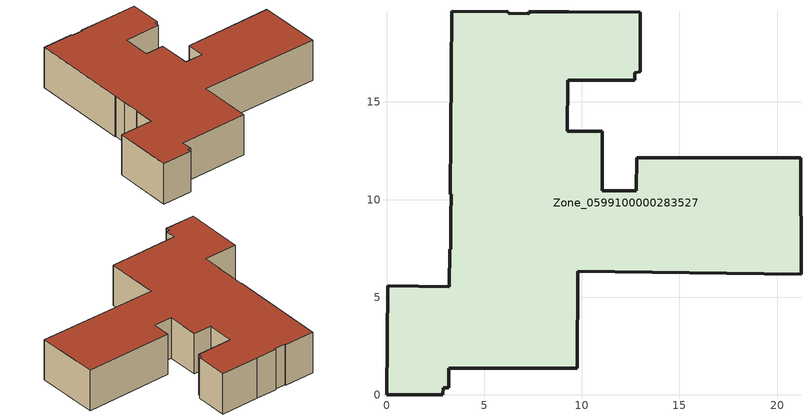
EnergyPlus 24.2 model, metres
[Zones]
Zone_0599100000283527
 floor ground (C_G): 3.26,10.28 3.33,19.65 6.24,19.63 6.24,19.54 7.3,19.53 7.3,19.63 9.33,19.61 13.01,19.61 13.01,16.55 12.72,16.5 12.73,16.1 9.29,16.1 9.26,13.51 11.04,13.49 11.04,10.46 12.8,10.44 12.82,12.15 21.21,12.14 21.23,6.18 9.8,6.33 9.76,1.36 3.19,1.36 3.18,0.36 2.9,0.36 2.89,0 0,0.01 0.06,5.58 3.22,5.55 3.24,7.45 3.29,7.45 3.28,9.09 3.32,10.28 z7.64
 wall outside (C_F): 3.22,5.55 0.06,5.58 0,0.01 2.89,0 2.9,0.36 3.18,0.36 3.19,1.36 9.76,1.36 9.8,6.33 21.23,6.18 21.21,12.14 12.82,12.15 12.8,10.44 11.04,10.46 11.04,13.49 9.26,13.51 9.29,16.1 12.73,16.1 12.72,16.5 13.01,16.55 13.01,19.61 9.33,19.61 7.3,19.63 7.3,19.53 6.24,19.54 6.24,19.63 3.33,19.65 3.26,10.28 3.32,10.28 3.28,9.09 3.29,7.45 3.24,7.45 3.22,5.55 z7.64:11.7
 roof outside (C_R): 3.26,10.28 3.32,10.28 3.28,9.09 3.29,7.45 3.24,7.45 3.22,5.55 0.06,5.58 0,0.01 2.89,0 2.9,0.36 3.18,0.36 3.19,1.36 9.76,1.36 9.8,6.33 21.23,6.18 21.21,12.14 12.82,12.15 12.8,10.44 11.04,10.46 11.04,13.49 9.26,13.51 9.29,16.1 12.73,16.1 12.72,16.5 13.01,16.55 13.01,19.61 9.33,19.61 7.3,19.63 7.3,19.53 6.24,19.54 6.24,19.63 3.33,19.65 z11.7
[BUILDING]
Pand.0599100000283527: North Axis=0; Terrain=City; Loads Convergence Tolerance Value=0.04; Temperature Convergence Tolerance Value=0.4; Solar Distribution=FullExterior; Maximum Number of Warmup Days=25; Minimum Number of Warmup Days=1
[Site:Location]
Rotterdam.The.Hague.AP_ZH_NLD Design_Conditions: Latitude=51.96; Longitude=4.45; Time Zone=1; Elevation=-4.5
[SITE:GROUNDTEMPERATURE:BUILDINGSURFACE]
18, 18, 18, 18, 18, 18, 18, 18, 18, 18, 18, 18
[MATERIAL] Thermal Absorptance=0.9; Solar Absorptance=0.7; Visible Absorptance=0.7
Name | Roughness | Thickness | Conductivity | Density | Specific Heat
G.D.1965 | MediumSmooth | 0.15 | 1 | 540 | 1210
F.D.1965 | Rough | 0.3 | 0.857143 | 1920 | 840
R.D.1965 | MediumRough | 0.2 | 0.08 | 1500 | 1000
[CONSTRUCTION]
C_G: G.D.1965
C_F: F.D.1965
C_R: R.D.1965
[ZONE]
Zone_0599100000283527: Type=1; Multiplier=1; Ceiling Height=Autocalculate; Volume=Autocalculate; Floor Area=autocalculate; Part of Total Floor Area=Yes
[ZONEINFILTRATION:DESIGNFLOWRATE]
Infil_Zone_0599100000283527: Zone or ZoneList or Space or SpaceList=Zone_0599100000283527; Schedule=AlwaysOn; Design Flow Rate Calculation Method=Flow/Area; Flow Rate per Floor Area=0.0042; Constant Term Coefficient=1; Temperature Term Coefficient=0; Velocity Term Coefficient=0; Velocity Squared Term Coefficient=0
[HVACTEMPLATE:ZONE:IDEALLOADSAIRSYSTEM]
Zone_0599100000283527: Maximum Heating Supply Air Temperature=50; Minimum Cooling Supply Air Temperature=13; Maximum Heating Supply Air Humidity Ratio=0.0156; Minimum Cooling Supply Air Humidity Ratio=0.0077; Heating Limit=NoLimit; Cooling Limit=NoLimit; Dehumidification Control Type=ConstantSensibleHeatRatio; Cooling Sensible Heat Ratio=0.7; Dehumidification Setpoint=60; Humidification Control Type=None; Humidification Setpoint=30; Outdoor Air Method=None; Outdoor Air Flow Rate per Person=0.00944; Outdoor Air Flow Rate per Zone Floor Area=0; Outdoor Air Flow Rate per Zone=0; Demand Controlled Ventilation Type=None; Outdoor Air Economizer Type=NoEconomizer; Heat Recovery Type=None; Sensible Heat Recovery Effectiveness=0.7; Latent Heat Recovery Effectiveness=0.65
[ZONECONTROL:THERMOSTAT]
ThermostatControl_Zone_0599100000283527: Zone or ZoneList=Zone_0599100000283527; Control Type Schedule=DualSetpointControlType; Control 1=Thermostat_Zone_0599100000283527; Temperature Difference Between Cutout And Setpoint=0
[THERMOSTATSETPOINT:DUALSETPOINT]
Thermostat_Zone_0599100000283527: Heating Setpoint Temperature Schedule=HeatingSetpoint_Zone_0599100000283527; Cooling Setpoint Temperature Schedule=CoolingSetpoint_Zone_0599100000283527
[SCHEDULE:COMPACT]
HeatingSetpoint_Zone_0599100000283527: Through: 12/31, For: AllDays, Until: 24:00, 21
CoolingSetpoint_Zone_0599100000283527: Through: 12/31, For: AllDays, Until: 24:00, 24
DualSetpointControlType: Through: 12/31, For: AllDays, Until: 24:00, 4
AlwaysOn: Through: 12/31, For: AllDays, Until: 24:00, 1
